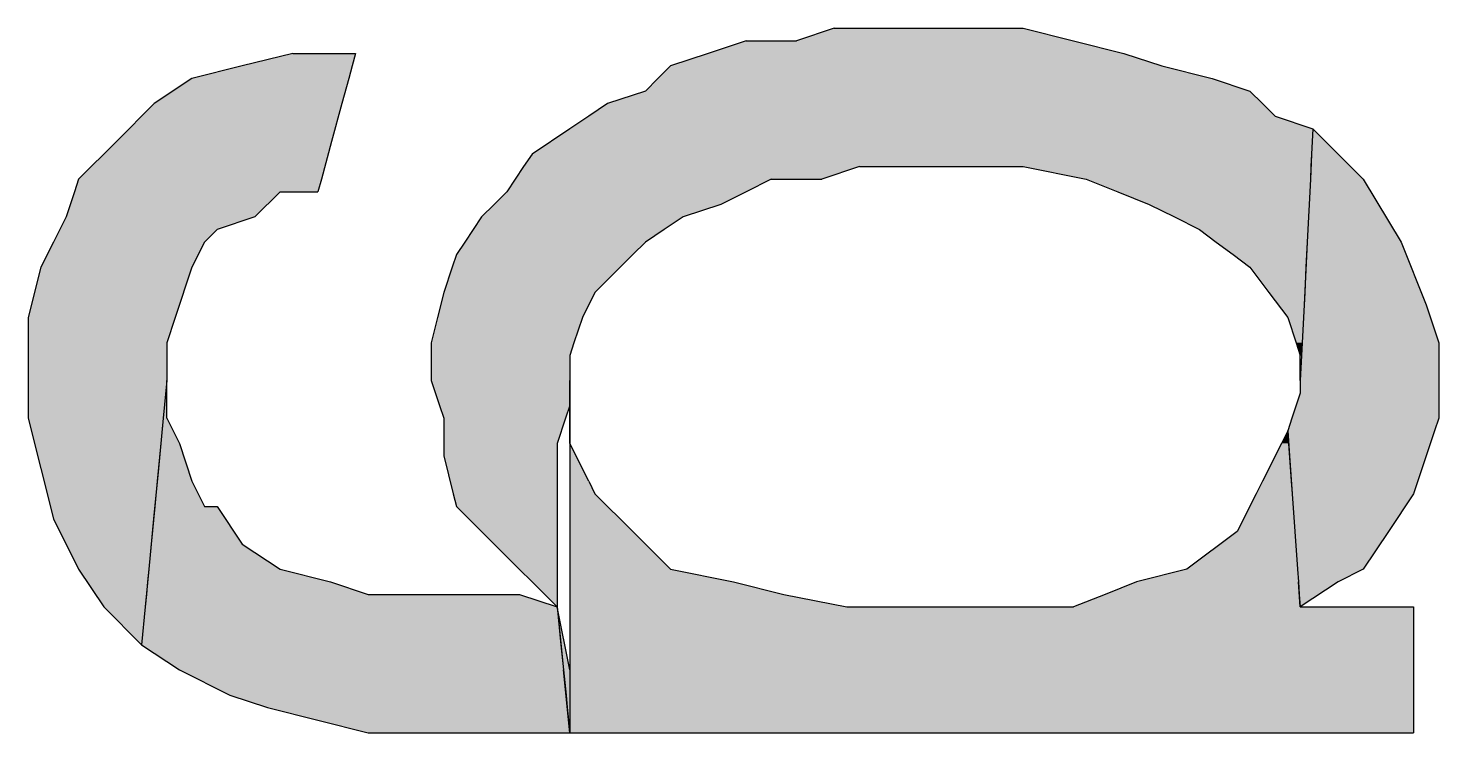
# Model space of a CAD drawing. Extents: x -1063 to 1100, y -467 to 441.
# Drawn here: x -1062.68 to -1044.02, y 295.26 to 304.59 of the extents above; entities that cross this region are included whole.
import ezdxf

# ---------------------------------------------------------------- set-up
doc = ezdxf.new("R2010")
doc.units = 0
doc.layers.add('H', color=7, linetype='CONTINUOUS')

# ---------------------------------------------------------------- blocks, each defined once
blk = doc.blocks.new('*U306')
at = {"layer": 'H', "color": 0, "linetype": 'CONTINUOUS'}
for p, q in [((-1059.851, 304.095), (-1060.517, 303.928)), ((-1059.184, 304.261), (-1059.851, 304.095)), ((-1059.184, 304.261), (-1058.351, 304.261)), ((-1058.396, 304.095), (-1058.442, 303.928)), ((-1058.351, 304.261), (-1058.396, 304.095)), ((-1060.517, 303.928), (-1061.017, 303.595)), ((-1058.442, 303.928), (-1058.533, 303.595)), ((-1061.017, 303.595), (-1061.517, 303.095)), ((-1058.533, 303.595), (-1058.669, 303.095)), ((-1061.517, 303.095), (-1062.017, 302.595)), ((-1058.669, 303.095), (-1058.805, 302.595)), ((-1062.017, 302.595), (-1062.073, 302.428)), ((-1058.805, 302.595), (-1058.851, 302.428)), ((-1062.073, 302.428), (-1062.184, 302.095)), ((-1059.351, 302.428), (-1059.684, 302.095)), ((-1059.351, 302.428), (-1058.851, 302.428)), ((-1062.184, 302.095), (-1062.267, 301.928)), ((-1059.684, 302.095), (-1060.184, 301.928)), ((-1062.267, 301.928), (-1062.351, 301.761)), ((-1060.184, 301.928), (-1060.351, 301.761)), ((-1062.351, 301.761), (-1062.517, 301.428)), ((-1060.351, 301.761), (-1060.517, 301.428)), ((-1062.517, 301.428), (-1062.684, 300.761)), ((-1060.517, 301.428), (-1060.74, 300.761)), ((-1062.684, 300.761), (-1062.684, 300.428)), ((-1060.74, 300.761), (-1060.851, 300.428)), ((-1062.684, 300.428), (-1062.684, 300.095)), ((-1060.851, 300.428), (-1060.851, 300.095)), ((-1062.684, 300.095), (-1062.684, 299.928)), ((-1060.851, 300.095), (-1060.851, 299.928)), ((-1062.684, 299.928), (-1062.684, 299.428)), ((-1060.851, 299.928), (-1060.898, 299.428)), ((-1062.684, 299.428), (-1062.517, 298.761)), ((-1060.898, 299.428), (-1060.962, 298.761)), ((-1062.517, 298.761), (-1062.351, 298.095)), ((-1060.962, 298.761), (-1061.025, 298.095)), ((-1062.351, 298.095), (-1062.017, 297.428)), ((-1061.025, 298.095), (-1061.089, 297.428)), ((-1062.017, 297.428), (-1061.684, 296.928)), ((-1061.089, 297.428), (-1061.137, 296.928)), ((-1061.184, 296.428), (-1061.684, 296.928)), ((-1061.137, 296.928), (-1061.184, 296.428))]:
    blk.add_line(p, q, dxfattribs=at)
for points in [[(-1059.851, 304.095), (-1060.517, 303.928), (-1058.442, 303.928)], [(-1059.184, 304.261), (-1059.851, 304.095), (-1058.396, 304.095)], [(-1059.184, 304.261), (-1059.184, 304.261), (-1058.351, 304.261)], [(-1060.517, 303.928), (-1061.017, 303.595), (-1058.533, 303.595)], [(-1061.017, 303.595), (-1061.517, 303.095), (-1058.669, 303.095)], [(-1061.517, 303.095), (-1062.017, 302.595), (-1058.805, 302.595)], [(-1062.017, 302.595), (-1062.073, 302.428), (-1058.851, 302.428)], [(-1062.073, 302.428), (-1062.184, 302.095), (-1059.684, 302.095)], [(-1059.351, 302.428), (-1059.351, 302.428), (-1058.851, 302.428)], [(-1062.184, 302.095), (-1062.267, 301.928), (-1060.184, 301.928)], [(-1062.267, 301.928), (-1062.351, 301.761), (-1060.351, 301.761)], [(-1062.351, 301.761), (-1062.517, 301.428), (-1060.517, 301.428)], [(-1062.517, 301.428), (-1062.684, 300.761), (-1060.74, 300.761)], [(-1062.684, 300.761), (-1062.684, 300.428), (-1060.851, 300.428)], [(-1062.684, 300.428), (-1062.684, 300.095), (-1060.851, 300.095)], [(-1062.684, 300.095), (-1062.684, 299.928), (-1060.851, 299.928)], [(-1062.684, 299.928), (-1062.684, 299.428), (-1060.898, 299.428)], [(-1062.684, 299.428), (-1062.517, 298.761), (-1060.962, 298.761)], [(-1062.517, 298.761), (-1062.351, 298.095), (-1061.025, 298.095)], [(-1062.351, 298.095), (-1062.017, 297.428), (-1061.089, 297.428)], [(-1062.017, 297.428), (-1061.684, 296.928), (-1061.137, 296.928)]]:
    blk.add_solid(points, dxfattribs=at)
at = {"layer": 'H', "color": 0, "linetype": 'CONTINUOUS', "extrusion": (0, 0, -1)}
for points in [[(1059.851, 304.095), (1058.396, 304.095), (1058.442, 303.928)], [(1059.184, 304.261), (1058.351, 304.261), (1058.396, 304.095)], [(1060.517, 303.928), (1058.442, 303.928), (1058.533, 303.595)], [(1061.017, 303.595), (1058.533, 303.595), (1058.669, 303.095)], [(1061.517, 303.095), (1058.669, 303.095), (1058.805, 302.595)], [(1062.017, 302.595), (1058.805, 302.595), (1058.851, 302.428)], [(1062.073, 302.428), (1059.351, 302.428), (1059.684, 302.095)], [(1062.184, 302.095), (1059.684, 302.095), (1060.184, 301.928)], [(1062.267, 301.928), (1060.184, 301.928), (1060.351, 301.761)], [(1062.351, 301.761), (1060.351, 301.761), (1060.517, 301.428)], [(1062.517, 301.428), (1060.517, 301.428), (1060.74, 300.761)], [(1062.684, 300.761), (1060.74, 300.761), (1060.851, 300.428)], [(1062.684, 300.428), (1060.851, 300.428), (1060.851, 300.095)], [(1062.684, 300.095), (1060.851, 300.095), (1060.851, 299.928)], [(1062.684, 299.928), (1060.851, 299.928), (1060.898, 299.428)], [(1062.684, 299.428), (1060.898, 299.428), (1060.962, 298.761)], [(1062.517, 298.761), (1060.962, 298.761), (1061.025, 298.095)], [(1062.351, 298.095), (1061.025, 298.095), (1061.089, 297.428)], [(1062.017, 297.428), (1061.089, 297.428), (1061.137, 296.928)], [(1061.684, 296.928), (1061.137, 296.928), (1061.184, 296.428)]]:
    blk.add_solid(points, dxfattribs=at)
blk = doc.blocks.new('*U307')
at = {"layer": 'H', "color": 0, "linetype": 'CONTINUOUS'}
for p, q in [((-1060.851, 299.928), (-1060.898, 299.428)), ((-1060.851, 299.428), (-1060.851, 299.928)), ((-1060.898, 299.428), (-1060.93, 299.095)), ((-1060.851, 299.428), (-1060.684, 299.095)), ((-1060.93, 299.095), (-1060.978, 298.595)), ((-1060.684, 299.095), (-1060.517, 298.595)), ((-1060.978, 298.595), (-1061.01, 298.261)), ((-1060.517, 298.595), (-1060.351, 298.261)), ((-1061.01, 298.261), (-1061.057, 297.761)), ((-1060.351, 298.261), (-1060.184, 298.261)), ((-1060.184, 298.261), (-1059.851, 297.761)), ((-1061.057, 297.761), (-1061.089, 297.428)), ((-1059.851, 297.761), (-1059.351, 297.428)), ((-1061.089, 297.428), (-1061.105, 297.261)), ((-1059.351, 297.428), (-1058.684, 297.261)), ((-1061.105, 297.261), (-1061.121, 297.095)), ((-1058.684, 297.261), (-1058.184, 297.095)), ((-1061.121, 297.095), (-1061.137, 296.928)), ((-1058.184, 297.095), (-1057.517, 297.095)), ((-1057.517, 297.095), (-1056.851, 297.095)), ((-1056.851, 297.095), (-1056.184, 297.095)), ((-1056.184, 297.095), (-1055.684, 296.928)), ((-1061.137, 296.928), (-1061.184, 296.428)), ((-1055.684, 296.928), (-1055.634, 296.428)), ((-1061.184, 296.428), (-1060.684, 296.095)), ((-1055.634, 296.428), (-1055.601, 296.095)), ((-1060.684, 296.095), (-1060.017, 295.761)), ((-1055.601, 296.095), (-1055.567, 295.761)), ((-1060.017, 295.761), (-1059.517, 295.595)), ((-1055.567, 295.761), (-1055.551, 295.595)), ((-1059.517, 295.595), (-1058.851, 295.428)), ((-1055.551, 295.595), (-1055.534, 295.428)), ((-1058.851, 295.428), (-1058.184, 295.261)), ((-1055.534, 295.428), (-1055.517, 295.261)), ((-1058.184, 295.261), (-1057.684, 295.261)), ((-1057.684, 295.261), (-1057.017, 295.261)), ((-1057.017, 295.261), (-1056.351, 295.261)), ((-1056.351, 295.261), (-1055.517, 295.261))]:
    blk.add_line(p, q, dxfattribs=at)
for points in [[(-1060.851, 299.928), (-1060.898, 299.428), (-1060.851, 299.428)], [(-1060.898, 299.428), (-1060.93, 299.095), (-1060.684, 299.095)], [(-1060.93, 299.095), (-1060.978, 298.595), (-1060.517, 298.595)], [(-1060.978, 298.595), (-1061.01, 298.261), (-1060.351, 298.261)], [(-1061.01, 298.261), (-1061.057, 297.761), (-1059.851, 297.761)], [(-1060.351, 298.261), (-1060.351, 298.261), (-1060.184, 298.261)], [(-1061.057, 297.761), (-1061.089, 297.428), (-1059.351, 297.428)], [(-1061.089, 297.428), (-1061.105, 297.261), (-1058.684, 297.261)], [(-1061.105, 297.261), (-1061.121, 297.095), (-1058.184, 297.095)], [(-1061.121, 297.095), (-1061.137, 296.928), (-1055.684, 296.928)], [(-1058.184, 297.095), (-1058.184, 297.095), (-1057.517, 297.095)], [(-1057.517, 297.095), (-1057.517, 297.095), (-1056.851, 297.095)], [(-1056.851, 297.095), (-1056.851, 297.095), (-1056.184, 297.095)], [(-1061.137, 296.928), (-1061.184, 296.428), (-1055.634, 296.428)], [(-1061.184, 296.428), (-1060.684, 296.095), (-1055.601, 296.095)], [(-1060.684, 296.095), (-1060.017, 295.761), (-1055.567, 295.761)], [(-1060.017, 295.761), (-1059.517, 295.595), (-1055.551, 295.595)], [(-1059.517, 295.595), (-1058.851, 295.428), (-1055.534, 295.428)], [(-1058.851, 295.428), (-1058.184, 295.261), (-1055.517, 295.261)], [(-1058.184, 295.261), (-1058.184, 295.261), (-1057.684, 295.261)], [(-1057.684, 295.261), (-1057.684, 295.261), (-1057.017, 295.261)], [(-1057.017, 295.261), (-1057.017, 295.261), (-1056.351, 295.261)], [(-1056.351, 295.261), (-1056.351, 295.261), (-1055.517, 295.261)]]:
    blk.add_solid(points, dxfattribs=at)
at = {"layer": 'H', "color": 0, "linetype": 'CONTINUOUS', "extrusion": (0, 0, -1)}
for points in [[(1060.898, 299.428), (1060.851, 299.428), (1060.684, 299.095)], [(1060.93, 299.095), (1060.684, 299.095), (1060.517, 298.595)], [(1060.978, 298.595), (1060.517, 298.595), (1060.351, 298.261)], [(1061.01, 298.261), (1060.184, 298.261), (1059.851, 297.761)], [(1061.057, 297.761), (1059.851, 297.761), (1059.351, 297.428)], [(1061.089, 297.428), (1059.351, 297.428), (1058.684, 297.261)], [(1061.105, 297.261), (1058.684, 297.261), (1058.184, 297.095)], [(1061.121, 297.095), (1056.184, 297.095), (1055.684, 296.928)], [(1061.137, 296.928), (1055.684, 296.928), (1055.634, 296.428)], [(1061.184, 296.428), (1055.634, 296.428), (1055.601, 296.095)], [(1060.684, 296.095), (1055.601, 296.095), (1055.567, 295.761)], [(1060.017, 295.761), (1055.567, 295.761), (1055.551, 295.595)], [(1059.517, 295.595), (1055.551, 295.595), (1055.534, 295.428)], [(1058.851, 295.428), (1055.534, 295.428), (1055.517, 295.261)]]:
    blk.add_solid(points, dxfattribs=at)
blk = doc.blocks.new('*U308')
at = {"layer": 'H', "color": 0, "linetype": 'CONTINUOUS'}
for p, q in [((-1052.017, 304.595), (-1052.517, 304.428)), ((-1052.017, 304.595), (-1051.351, 304.595)), ((-1051.351, 304.595), (-1050.684, 304.595)), ((-1050.684, 304.595), (-1050.017, 304.595)), ((-1050.017, 304.595), (-1049.517, 304.595)), ((-1049.517, 304.595), (-1048.851, 304.428)), ((-1053.184, 304.428), (-1053.684, 304.261)), ((-1053.184, 304.428), (-1052.517, 304.428)), ((-1048.851, 304.428), (-1048.184, 304.261)), ((-1054.184, 304.095), (-1054.351, 303.928)), ((-1053.684, 304.261), (-1054.184, 304.095)), ((-1048.184, 304.261), (-1047.684, 304.095)), ((-1047.684, 304.095), (-1047.017, 303.928)), ((-1054.351, 303.928), (-1054.517, 303.761)), ((-1047.017, 303.928), (-1046.517, 303.761)), ((-1054.517, 303.761), (-1055.017, 303.595)), ((-1046.517, 303.761), (-1046.351, 303.595)), ((-1055.017, 303.595), (-1055.267, 303.428)), ((-1046.351, 303.595), (-1046.184, 303.428)), ((-1055.267, 303.428), (-1055.517, 303.261)), ((-1046.184, 303.428), (-1045.684, 303.261)), ((-1055.517, 303.261), (-1056.017, 302.928)), ((-1045.684, 303.261), (-1045.701, 302.928)), ((-1056.017, 302.928), (-1056.129, 302.761)), ((-1045.701, 302.928), (-1045.709, 302.761)), ((-1056.24, 302.595), (-1056.351, 302.428)), ((-1056.129, 302.761), (-1056.24, 302.595)), ((-1052.851, 302.595), (-1053.184, 302.428)), ((-1052.851, 302.595), (-1052.184, 302.595)), ((-1051.684, 302.761), (-1052.184, 302.595)), ((-1051.684, 302.761), (-1051.184, 302.761)), ((-1051.184, 302.761), (-1050.351, 302.761)), ((-1050.351, 302.761), (-1049.517, 302.761)), ((-1049.517, 302.761), (-1048.684, 302.595)), ((-1048.684, 302.595), (-1048.267, 302.428)), ((-1045.717, 302.595), (-1045.726, 302.428)), ((-1045.709, 302.761), (-1045.717, 302.595)), ((-1056.351, 302.428), (-1056.517, 302.261)), ((-1053.184, 302.428), (-1053.517, 302.261)), ((-1048.267, 302.428), (-1047.851, 302.261)), ((-1045.726, 302.428), (-1045.734, 302.261)), ((-1056.517, 302.261), (-1056.684, 302.095)), ((-1053.517, 302.261), (-1054.017, 302.095)), ((-1047.851, 302.261), (-1047.517, 302.095)), ((-1045.734, 302.261), (-1045.742, 302.095)), ((-1056.684, 302.095), (-1056.795, 301.928)), ((-1054.017, 302.095), (-1054.267, 301.928)), ((-1047.517, 302.095), (-1047.184, 301.928)), ((-1045.742, 302.095), (-1045.751, 301.928)), ((-1056.795, 301.928), (-1056.906, 301.761)), ((-1054.267, 301.928), (-1054.517, 301.761)), ((-1047.184, 301.928), (-1046.962, 301.761)), ((-1045.751, 301.928), (-1045.759, 301.761)), ((-1056.906, 301.761), (-1057.017, 301.595)), ((-1054.517, 301.761), (-1054.684, 301.595)), ((-1046.962, 301.761), (-1046.74, 301.595)), ((-1045.759, 301.761), (-1045.767, 301.595)), ((-1057.017, 301.595), (-1057.073, 301.428)), ((-1054.684, 301.595), (-1054.851, 301.428)), ((-1046.74, 301.595), (-1046.517, 301.428)), ((-1045.767, 301.595), (-1045.776, 301.428)), ((-1057.073, 301.428), (-1057.184, 301.095)), ((-1054.851, 301.428), (-1055.184, 301.095)), ((-1046.517, 301.428), (-1046.267, 301.095)), ((-1045.776, 301.428), (-1045.792, 301.095)), ((-1057.184, 301.095), (-1057.267, 300.761)), ((-1055.184, 301.095), (-1055.351, 300.761)), ((-1046.267, 301.095), (-1046.017, 300.761)), ((-1045.792, 301.095), (-1045.809, 300.761)), ((-1057.267, 300.761), (-1057.351, 300.428)), ((-1055.351, 300.761), (-1055.462, 300.428)), ((-1046.017, 300.761), (-1045.906, 300.428)), ((-1045.809, 300.761), (-1045.826, 300.428)), ((-1057.351, 300.428), (-1057.351, 300.261)), ((-1055.462, 300.428), (-1055.517, 300.261)), ((-1045.906, 300.428), (-1045.851, 300.261)), ((-1045.826, 300.428), (-1045.834, 300.261)), ((-1057.351, 300.261), (-1057.351, 299.928)), ((-1055.517, 300.261), (-1055.517, 299.928)), ((-1045.834, 300.261), (-1045.851, 299.928)), ((-1045.851, 299.928), (-1045.851, 300.261)), ((-1057.351, 299.928), (-1057.24, 299.595)), ((-1055.517, 299.928), (-1055.517, 299.595)), ((-1057.24, 299.595), (-1057.184, 299.428)), ((-1057.184, 299.428), (-1057.184, 299.095)), ((-1055.573, 299.428), (-1055.684, 299.095)), ((-1055.517, 299.595), (-1055.573, 299.428)), ((-1057.184, 299.095), (-1057.184, 298.928)), ((-1055.684, 299.095), (-1055.684, 298.928)), ((-1057.184, 298.928), (-1057.059, 298.428)), ((-1055.684, 298.928), (-1055.684, 298.428)), ((-1057.059, 298.428), (-1057.017, 298.261)), ((-1055.684, 298.428), (-1055.684, 298.261)), ((-1057.017, 298.261), (-1056.517, 297.761)), ((-1055.684, 298.261), (-1055.684, 297.761)), ((-1055.684, 296.928), (-1056.517, 297.761)), ((-1055.684, 297.761), (-1055.684, 296.928)), ((-1055.684, 296.928), (-1055.601, 296.095)), ((-1055.517, 296.095), (-1055.684, 296.928)), ((-1055.517, 295.261), (-1055.601, 296.095)), ((-1055.517, 296.095), (-1055.517, 295.261))]:
    blk.add_line(p, q, dxfattribs=at)
for points in [[(-1052.017, 304.595), (-1052.517, 304.428), (-1048.851, 304.428)], [(-1052.017, 304.595), (-1052.017, 304.595), (-1051.351, 304.595)], [(-1051.351, 304.595), (-1051.351, 304.595), (-1050.684, 304.595)], [(-1050.684, 304.595), (-1050.684, 304.595), (-1050.017, 304.595)], [(-1050.017, 304.595), (-1050.017, 304.595), (-1049.517, 304.595)], [(-1053.184, 304.428), (-1053.684, 304.261), (-1048.184, 304.261)], [(-1053.184, 304.428), (-1053.184, 304.428), (-1052.517, 304.428)], [(-1054.184, 304.095), (-1054.351, 303.928), (-1047.017, 303.928)], [(-1053.684, 304.261), (-1054.184, 304.095), (-1047.684, 304.095)], [(-1054.351, 303.928), (-1054.517, 303.761), (-1046.517, 303.761)], [(-1054.517, 303.761), (-1055.017, 303.595), (-1046.351, 303.595)], [(-1055.017, 303.595), (-1055.267, 303.428), (-1046.184, 303.428)], [(-1055.267, 303.428), (-1055.517, 303.261), (-1045.684, 303.261)], [(-1055.517, 303.261), (-1056.017, 302.928), (-1045.701, 302.928)], [(-1056.017, 302.928), (-1056.129, 302.761), (-1045.709, 302.761)], [(-1056.24, 302.595), (-1056.351, 302.428), (-1053.184, 302.428)], [(-1056.129, 302.761), (-1056.24, 302.595), (-1052.184, 302.595)], [(-1052.851, 302.595), (-1052.851, 302.595), (-1052.184, 302.595)], [(-1051.684, 302.761), (-1051.684, 302.761), (-1051.184, 302.761)], [(-1051.184, 302.761), (-1051.184, 302.761), (-1050.351, 302.761)], [(-1050.351, 302.761), (-1050.351, 302.761), (-1049.517, 302.761)], [(-1049.517, 302.761), (-1048.684, 302.595), (-1045.717, 302.595)], [(-1048.684, 302.595), (-1048.267, 302.428), (-1045.726, 302.428)], [(-1056.351, 302.428), (-1056.517, 302.261), (-1053.517, 302.261)], [(-1048.267, 302.428), (-1047.851, 302.261), (-1045.734, 302.261)], [(-1056.517, 302.261), (-1056.684, 302.095), (-1054.017, 302.095)], [(-1047.851, 302.261), (-1047.517, 302.095), (-1045.742, 302.095)], [(-1056.684, 302.095), (-1056.795, 301.928), (-1054.267, 301.928)], [(-1047.517, 302.095), (-1047.184, 301.928), (-1045.751, 301.928)], [(-1056.795, 301.928), (-1056.906, 301.761), (-1054.517, 301.761)], [(-1047.184, 301.928), (-1046.962, 301.761), (-1045.759, 301.761)], [(-1056.906, 301.761), (-1057.017, 301.595), (-1054.684, 301.595)], [(-1046.962, 301.761), (-1046.74, 301.595), (-1045.767, 301.595)], [(-1057.017, 301.595), (-1057.073, 301.428), (-1054.851, 301.428)], [(-1046.74, 301.595), (-1046.517, 301.428), (-1045.776, 301.428)], [(-1057.073, 301.428), (-1057.184, 301.095), (-1055.184, 301.095)], [(-1046.517, 301.428), (-1046.267, 301.095), (-1045.792, 301.095)], [(-1057.184, 301.095), (-1057.267, 300.761), (-1055.351, 300.761)], [(-1046.267, 301.095), (-1046.017, 300.761), (-1045.809, 300.761)], [(-1057.267, 300.761), (-1057.351, 300.428), (-1055.462, 300.428)], [(-1046.017, 300.761), (-1045.906, 300.428), (-1045.826, 300.428)], [(-1057.351, 300.428), (-1057.351, 300.261), (-1055.517, 300.261)], [(-1045.906, 300.428), (-1045.851, 300.261), (-1045.834, 300.261)], [(-1057.351, 300.261), (-1057.351, 299.928), (-1055.517, 299.928)], [(-1057.351, 299.928), (-1057.24, 299.595), (-1055.517, 299.595)], [(-1057.24, 299.595), (-1057.184, 299.428), (-1055.573, 299.428)], [(-1057.184, 299.428), (-1057.184, 299.095), (-1055.684, 299.095)], [(-1057.184, 299.095), (-1057.184, 298.928), (-1055.684, 298.928)], [(-1057.184, 298.928), (-1057.059, 298.428), (-1055.684, 298.428)], [(-1057.059, 298.428), (-1057.017, 298.261), (-1055.684, 298.261)], [(-1057.017, 298.261), (-1056.517, 297.761), (-1055.684, 297.761)], [(-1055.684, 296.928), (-1055.601, 296.095), (-1055.517, 296.095)]]:
    blk.add_solid(points, dxfattribs=at)
at = {"layer": 'H', "color": 0, "linetype": 'CONTINUOUS', "extrusion": (0, 0, -1)}
for points in [[(1052.017, 304.595), (1049.517, 304.595), (1048.851, 304.428)], [(1053.184, 304.428), (1048.851, 304.428), (1048.184, 304.261)], [(1054.184, 304.095), (1047.684, 304.095), (1047.017, 303.928)], [(1053.684, 304.261), (1048.184, 304.261), (1047.684, 304.095)], [(1054.351, 303.928), (1047.017, 303.928), (1046.517, 303.761)], [(1054.517, 303.761), (1046.517, 303.761), (1046.351, 303.595)], [(1055.017, 303.595), (1046.351, 303.595), (1046.184, 303.428)], [(1055.267, 303.428), (1046.184, 303.428), (1045.684, 303.261)], [(1055.517, 303.261), (1045.684, 303.261), (1045.701, 302.928)], [(1056.017, 302.928), (1045.701, 302.928), (1045.709, 302.761)], [(1056.24, 302.595), (1052.851, 302.595), (1053.184, 302.428)], [(1056.129, 302.761), (1051.684, 302.761), (1052.184, 302.595)], [(1049.517, 302.761), (1045.709, 302.761), (1045.717, 302.595)], [(1048.684, 302.595), (1045.717, 302.595), (1045.726, 302.428)], [(1056.351, 302.428), (1053.184, 302.428), (1053.517, 302.261)], [(1048.267, 302.428), (1045.726, 302.428), (1045.734, 302.261)], [(1056.517, 302.261), (1053.517, 302.261), (1054.017, 302.095)], [(1047.851, 302.261), (1045.734, 302.261), (1045.742, 302.095)], [(1056.684, 302.095), (1054.017, 302.095), (1054.267, 301.928)], [(1047.517, 302.095), (1045.742, 302.095), (1045.751, 301.928)], [(1056.795, 301.928), (1054.267, 301.928), (1054.517, 301.761)], [(1047.184, 301.928), (1045.751, 301.928), (1045.759, 301.761)], [(1056.906, 301.761), (1054.517, 301.761), (1054.684, 301.595)], [(1046.962, 301.761), (1045.759, 301.761), (1045.767, 301.595)], [(1057.017, 301.595), (1054.684, 301.595), (1054.851, 301.428)], [(1046.74, 301.595), (1045.767, 301.595), (1045.776, 301.428)], [(1057.073, 301.428), (1054.851, 301.428), (1055.184, 301.095)], [(1046.517, 301.428), (1045.776, 301.428), (1045.792, 301.095)], [(1057.184, 301.095), (1055.184, 301.095), (1055.351, 300.761)], [(1046.267, 301.095), (1045.792, 301.095), (1045.809, 300.761)], [(1057.267, 300.761), (1055.351, 300.761), (1055.462, 300.428)], [(1046.017, 300.761), (1045.809, 300.761), (1045.826, 300.428)], [(1057.351, 300.428), (1055.462, 300.428), (1055.517, 300.261)], [(1045.906, 300.428), (1045.826, 300.428), (1045.834, 300.261)], [(1057.351, 300.261), (1055.517, 300.261), (1055.517, 299.928)], [(1045.851, 300.261), (1045.834, 300.261), (1045.851, 299.928)], [(1057.351, 299.928), (1055.517, 299.928), (1055.517, 299.595)], [(1057.24, 299.595), (1055.517, 299.595), (1055.573, 299.428)], [(1057.184, 299.428), (1055.573, 299.428), (1055.684, 299.095)], [(1057.184, 299.095), (1055.684, 299.095), (1055.684, 298.928)], [(1057.184, 298.928), (1055.684, 298.928), (1055.684, 298.428)], [(1057.059, 298.428), (1055.684, 298.428), (1055.684, 298.261)], [(1057.017, 298.261), (1055.684, 298.261), (1055.684, 297.761)], [(1056.517, 297.761), (1055.684, 297.761), (1055.684, 296.928)], [(1055.601, 296.095), (1055.517, 296.095), (1055.517, 295.261)]]:
    blk.add_solid(points, dxfattribs=at)
blk = doc.blocks.new('*U309')
at = {"layer": 'H', "color": 0, "linetype": 'CONTINUOUS'}
for p, q in [((-1055.517, 299.928), (-1055.517, 299.428)), ((-1055.517, 299.428), (-1055.517, 299.928)), ((-1055.517, 299.428), (-1055.517, 299.261)), ((-1055.517, 299.261), (-1055.517, 299.428)), ((-1055.517, 299.261), (-1055.517, 299.095)), ((-1055.517, 299.095), (-1055.517, 299.261)), ((-1046.017, 299.261), (-1046.101, 299.095)), ((-1046.006, 299.095), (-1046.017, 299.261)), ((-1055.517, 299.095), (-1055.517, 298.595)), ((-1055.267, 298.595), (-1055.517, 299.095)), ((-1046.101, 299.095), (-1046.351, 298.595)), ((-1046.006, 299.095), (-1045.97, 298.595)), ((-1055.517, 298.595), (-1055.517, 298.428)), ((-1055.267, 298.595), (-1055.184, 298.428)), ((-1046.351, 298.595), (-1046.434, 298.428)), ((-1045.97, 298.595), (-1045.958, 298.428)), ((-1055.517, 298.428), (-1055.517, 297.928)), ((-1055.184, 298.428), (-1054.684, 297.928)), ((-1046.434, 298.428), (-1046.684, 297.928)), ((-1045.958, 298.428), (-1045.922, 297.928)), ((-1055.517, 297.928), (-1055.517, 297.428)), ((-1054.684, 297.928), (-1054.184, 297.428)), ((-1046.684, 297.928), (-1047.351, 297.428)), ((-1045.922, 297.928), (-1045.887, 297.428)), ((-1055.517, 297.428), (-1055.517, 297.261)), ((-1054.184, 297.428), (-1053.351, 297.261)), ((-1047.351, 297.428), (-1048.017, 297.261)), ((-1045.887, 297.428), (-1045.875, 297.261)), ((-1055.517, 297.261), (-1055.517, 297.095)), ((-1053.351, 297.261), (-1052.684, 297.095)), ((-1048.017, 297.261), (-1048.434, 297.095)), ((-1045.875, 297.261), (-1045.863, 297.095)), ((-1055.517, 297.095), (-1055.517, 296.928)), ((-1052.684, 297.095), (-1051.851, 296.928)), ((-1048.434, 297.095), (-1048.851, 296.928)), ((-1045.863, 297.095), (-1045.851, 296.928)), ((-1055.517, 296.928), (-1055.517, 295.261)), ((-1051.851, 296.928), (-1051.184, 296.928)), ((-1051.184, 296.928), (-1050.517, 296.928)), ((-1050.517, 296.928), (-1049.684, 296.928)), ((-1049.684, 296.928), (-1048.851, 296.928)), ((-1045.851, 296.928), (-1044.351, 296.928)), ((-1044.351, 296.928), (-1044.351, 295.261)), ((-1055.517, 295.261), (-1044.351, 295.261))]:
    blk.add_line(p, q, dxfattribs=at)
for points in [[(-1055.517, 299.928), (-1055.517, 299.428), (-1055.517, 299.428)], [(-1055.517, 299.428), (-1055.517, 299.261), (-1055.517, 299.261)], [(-1055.517, 299.261), (-1055.517, 299.095), (-1055.517, 299.095)], [(-1046.017, 299.261), (-1046.101, 299.095), (-1046.006, 299.095)], [(-1055.517, 299.095), (-1055.517, 298.595), (-1055.267, 298.595)], [(-1046.101, 299.095), (-1046.351, 298.595), (-1045.97, 298.595)], [(-1055.517, 298.595), (-1055.517, 298.428), (-1055.184, 298.428)], [(-1046.351, 298.595), (-1046.434, 298.428), (-1045.958, 298.428)], [(-1055.517, 298.428), (-1055.517, 297.928), (-1054.684, 297.928)], [(-1046.434, 298.428), (-1046.684, 297.928), (-1045.922, 297.928)], [(-1055.517, 297.928), (-1055.517, 297.428), (-1054.184, 297.428)], [(-1046.684, 297.928), (-1047.351, 297.428), (-1045.887, 297.428)], [(-1055.517, 297.428), (-1055.517, 297.261), (-1053.351, 297.261)], [(-1047.351, 297.428), (-1048.017, 297.261), (-1045.875, 297.261)], [(-1055.517, 297.261), (-1055.517, 297.095), (-1052.684, 297.095)], [(-1048.017, 297.261), (-1048.434, 297.095), (-1045.863, 297.095)], [(-1055.517, 297.095), (-1055.517, 296.928), (-1051.851, 296.928)], [(-1048.434, 297.095), (-1048.851, 296.928), (-1045.851, 296.928)], [(-1055.517, 296.928), (-1055.517, 295.261), (-1044.351, 295.261)], [(-1051.851, 296.928), (-1051.851, 296.928), (-1051.184, 296.928)], [(-1051.184, 296.928), (-1051.184, 296.928), (-1050.517, 296.928)], [(-1050.517, 296.928), (-1050.517, 296.928), (-1049.684, 296.928)], [(-1049.684, 296.928), (-1049.684, 296.928), (-1048.851, 296.928)], [(-1045.851, 296.928), (-1045.851, 296.928), (-1044.351, 296.928)], [(-1055.517, 295.261), (-1055.517, 295.261), (-1044.351, 295.261)]]:
    blk.add_solid(points, dxfattribs=at)
at = {"layer": 'H', "color": 0, "linetype": 'CONTINUOUS', "extrusion": (0, 0, -1)}
for points in [[(1046.101, 299.095), (1046.006, 299.095), (1045.97, 298.595)], [(1055.517, 298.595), (1055.267, 298.595), (1055.184, 298.428)], [(1046.351, 298.595), (1045.97, 298.595), (1045.958, 298.428)], [(1055.517, 298.428), (1055.184, 298.428), (1054.684, 297.928)], [(1046.434, 298.428), (1045.958, 298.428), (1045.922, 297.928)], [(1055.517, 297.928), (1054.684, 297.928), (1054.184, 297.428)], [(1046.684, 297.928), (1045.922, 297.928), (1045.887, 297.428)], [(1055.517, 297.428), (1054.184, 297.428), (1053.351, 297.261)], [(1047.351, 297.428), (1045.887, 297.428), (1045.875, 297.261)], [(1055.517, 297.261), (1053.351, 297.261), (1052.684, 297.095)], [(1048.017, 297.261), (1045.875, 297.261), (1045.863, 297.095)], [(1055.517, 297.095), (1052.684, 297.095), (1051.851, 296.928)], [(1048.434, 297.095), (1045.863, 297.095), (1045.851, 296.928)], [(1055.517, 296.928), (1044.351, 296.928), (1044.351, 295.261)]]:
    blk.add_solid(points, dxfattribs=at)
blk = doc.blocks.new('*U310')
at = {"layer": 'H', "color": 0, "linetype": 'CONTINUOUS'}
for p, q in [((-1045.684, 303.261), (-1045.701, 302.928)), ((-1045.351, 302.928), (-1045.684, 303.261)), ((-1045.701, 302.928), (-1045.717, 302.595)), ((-1045.351, 302.928), (-1045.017, 302.595)), ((-1045.717, 302.595), (-1045.759, 301.761)), ((-1045.017, 302.595), (-1044.517, 301.761)), ((-1045.759, 301.761), (-1045.801, 300.928)), ((-1044.517, 301.761), (-1044.184, 300.928)), ((-1045.801, 300.928), (-1045.826, 300.428)), ((-1044.184, 300.928), (-1044.017, 300.428)), ((-1045.826, 300.428), (-1045.851, 299.928)), ((-1044.017, 300.428), (-1044.017, 299.928)), ((-1045.851, 299.928), (-1045.851, 299.761)), ((-1044.017, 299.928), (-1044.017, 299.761)), ((-1045.851, 299.761), (-1045.962, 299.428)), ((-1044.017, 299.761), (-1044.017, 299.428)), ((-1045.962, 299.428), (-1046.017, 299.261)), ((-1044.017, 299.428), (-1044.073, 299.261)), ((-1046.017, 299.261), (-1045.994, 298.928)), ((-1044.073, 299.261), (-1044.184, 298.928)), ((-1045.994, 298.928), (-1045.958, 298.428)), ((-1044.184, 298.928), (-1044.351, 298.428)), ((-1045.958, 298.428), (-1045.922, 297.928)), ((-1044.351, 298.428), (-1044.684, 297.928)), ((-1045.922, 297.928), (-1045.887, 297.428)), ((-1044.684, 297.928), (-1045.017, 297.428)), ((-1045.887, 297.428), (-1045.875, 297.261)), ((-1045.017, 297.428), (-1045.351, 297.261)), ((-1045.851, 296.928), (-1045.875, 297.261)), ((-1045.351, 297.261), (-1045.851, 296.928))]:
    blk.add_line(p, q, dxfattribs=at)
for points in [[(-1045.684, 303.261), (-1045.701, 302.928), (-1045.351, 302.928)], [(-1045.701, 302.928), (-1045.717, 302.595), (-1045.017, 302.595)], [(-1045.717, 302.595), (-1045.759, 301.761), (-1044.517, 301.761)], [(-1045.759, 301.761), (-1045.801, 300.928), (-1044.184, 300.928)], [(-1045.801, 300.928), (-1045.826, 300.428), (-1044.017, 300.428)], [(-1045.826, 300.428), (-1045.851, 299.928), (-1044.017, 299.928)], [(-1045.851, 299.928), (-1045.851, 299.761), (-1044.017, 299.761)], [(-1045.851, 299.761), (-1045.962, 299.428), (-1044.017, 299.428)], [(-1045.962, 299.428), (-1046.017, 299.261), (-1044.073, 299.261)], [(-1046.017, 299.261), (-1045.994, 298.928), (-1044.184, 298.928)], [(-1045.994, 298.928), (-1045.958, 298.428), (-1044.351, 298.428)], [(-1045.958, 298.428), (-1045.922, 297.928), (-1044.684, 297.928)], [(-1045.922, 297.928), (-1045.887, 297.428), (-1045.017, 297.428)], [(-1045.887, 297.428), (-1045.875, 297.261), (-1045.351, 297.261)]]:
    blk.add_solid(points, dxfattribs=at)
at = {"layer": 'H', "color": 0, "linetype": 'CONTINUOUS', "extrusion": (0, 0, -1)}
for points in [[(1045.701, 302.928), (1045.351, 302.928), (1045.017, 302.595)], [(1045.717, 302.595), (1045.017, 302.595), (1044.517, 301.761)], [(1045.759, 301.761), (1044.517, 301.761), (1044.184, 300.928)], [(1045.801, 300.928), (1044.184, 300.928), (1044.017, 300.428)], [(1045.826, 300.428), (1044.017, 300.428), (1044.017, 299.928)], [(1045.851, 299.928), (1044.017, 299.928), (1044.017, 299.761)], [(1045.851, 299.761), (1044.017, 299.761), (1044.017, 299.428)], [(1045.962, 299.428), (1044.017, 299.428), (1044.073, 299.261)], [(1046.017, 299.261), (1044.073, 299.261), (1044.184, 298.928)], [(1045.994, 298.928), (1044.184, 298.928), (1044.351, 298.428)], [(1045.958, 298.428), (1044.351, 298.428), (1044.684, 297.928)], [(1045.922, 297.928), (1044.684, 297.928), (1045.017, 297.428)], [(1045.887, 297.428), (1045.017, 297.428), (1045.351, 297.261)], [(1045.875, 297.261), (1045.351, 297.261), (1045.851, 296.928)]]:
    blk.add_solid(points, dxfattribs=at)

msp = doc.modelspace()

# ---------------------------------------------------------------- block references
at = {"layer": 'H', "color": 0, "linetype": 'CONTINUOUS'}
for name in ['*U308', '*U306', '*U310', '*U307', '*U309']:
    msp.add_blockref(name, (0, 0), dxfattribs=at)

doc.saveas('drawing.dxf')
